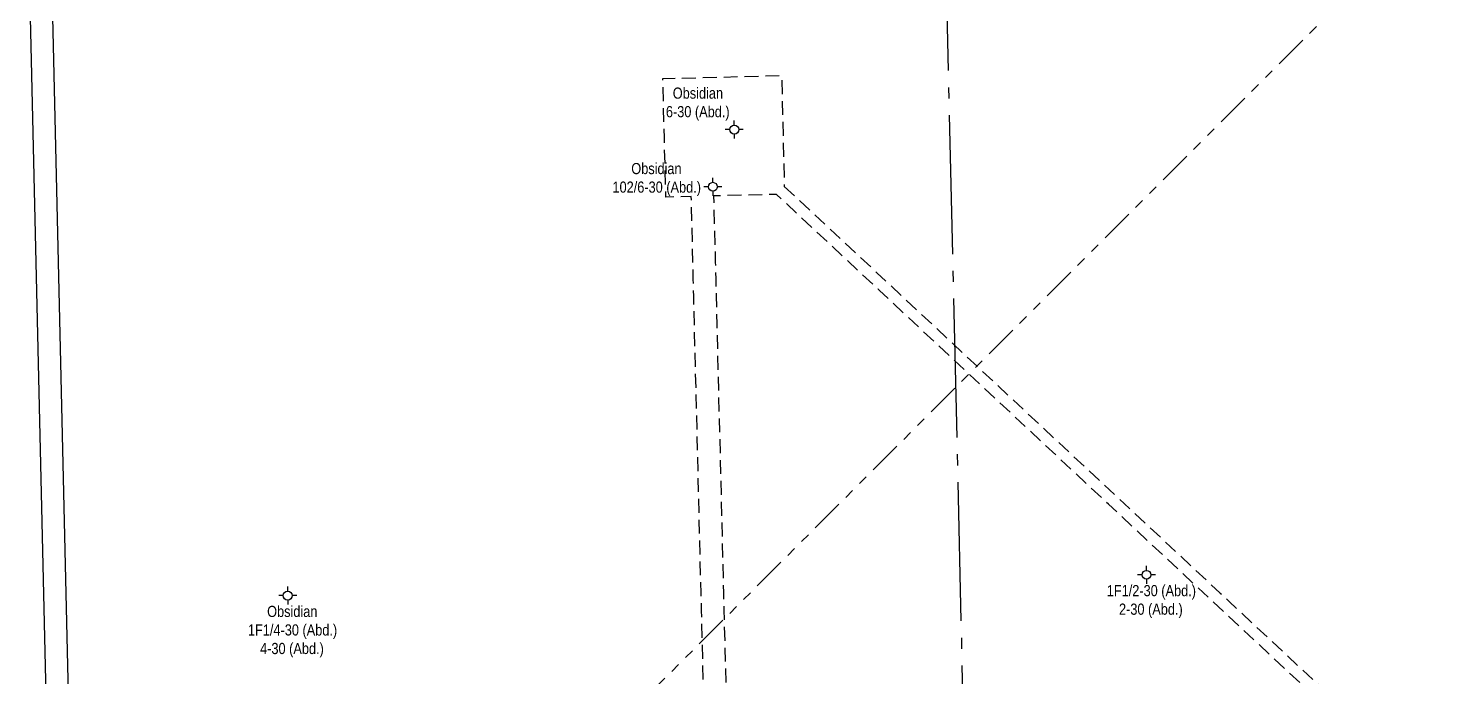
# Model space of a CAD drawing. Extents: x 608511 to 625740, y 5884551 to 5895090.
# Drawn here: x 612419 to 613683, y 5891903 to 5892486 of the extents above; entities that cross this region are included whole.
import ezdxf

# ---------------------------------------------------------------- set-up
doc = ezdxf.new("R2010")
doc.units = 0
doc.header["$LTSCALE"] = 5
doc.header["$PDSIZE"] = 0.5
for name, pattern in [('foc-ACCESSROAD', [3.75, 2.5, -1.25]), ('foc-DRILLPATH', [14.75, 6, -1.75, 1.75, -1.75, 1.75, -1.75]), ('foc-QUARTERLINE', [33, 25, -3, 2, -3])]:
    doc.linetypes.add(name, pattern=pattern)
doc.layers.get('Defpoints').update_dxf_attribs({"color": 9})
for name, color, linetype in [('ABADATA-DRILL-T', 8, 'Continuous'), ('C-AR', 13, 'foc-ACCESSROAD'), ('L-SEC', 7, 'Continuous'), ('L-SECQ', 8, 'foc-QUARTERLINE'), ('P-PDRILLPATH', 12, 'foc-DRILLPATH')]:
    doc.layers.add(name, color=color, linetype=linetype)
doc.styles.add('80L', font='ARIALN.TTF', dxfattribs={"height": 10})

# ---------------------------------------------------------------- blocks, each defined once
blk = doc.blocks.new('GABD')
for p, q in [((-0.81, 0), (-1.62, 0)), ((0, 0.81), (0, 1.62)), ((1.62, 0), (0.81, 0)), ((0, -0.81), (0, -1.62))]:
    blk.add_line(p, q)
blk.add_circle((0, 0), 0.8)

msp = doc.modelspace()

# ---------------------------------------------------------------- linework, layer by layer
at = {"layer": 'C-AR', "flags": 128}
msp.add_lwpolyline([(613098.767, 5892343.711), (613166.465, 5892280.552), (613181.952, 5892266.117), (613193.501, 5892255.309), (613194.49, 5892254.383), (613206.774, 5892242.919), (613250.268, 5892202.331), (613404.477, 5892058.419), (613490.685, 5891977.971), (613498.781, 5891970.415), (613655.846, 5891823.834), (613681.947, 5891799.478), (613667.557, 5891799.14), (613641.454, 5891823.498), (613484.371, 5891970.102), (613390.15, 5892058.018), (613250.594, 5892188.257), (613196.202, 5892239.017), (613183.918, 5892250.482), (613183.205, 5892251.147), (613167.739, 5892265.58), (613152.269, 5892280.015), (613091.763, 5892336.481), (613045.589, 5892335.336), (613035.223, 5892335.078), (613036.378, 5892288.523), (613036.697, 5892275.65), (613037.069, 5892260.644), (613037.442, 5892245.64), (613037.713, 5892234.664), (613038.087, 5892219.642), (613044.077, 5891978.173), (613044.455, 5891962.928), (613048.267, 5891809.296), (613048.887, 5891784.313), (613028.762, 5891783.813), (613028.141, 5891808.795), (613024.326, 5891962.436), (613023.952, 5891977.68), (613017.984, 5892218.284), (613017.611, 5892233.3), (613017.324, 5892244.879), (613016.951, 5892259.884), (613016.579, 5892274.891), (613016.244, 5892288.406), (613015.097, 5892334.579), (612992.236, 5892334.011), (612990.913, 5892387.365), (612989.589, 5892440.718), (613096.294, 5892443.365), (613098.767, 5892343.711)], close=True, dxfattribs=at)
at = {"layer": 'Defpoints'}
for p in [(613053.8, 5892394.788), (613034.551, 5892343.361), (613424.43, 5891994.446), (613424.43, 5891994.446), (612652.239, 5891975.756), (612652.239, 5891975.756)]:
    msp.add_point(p, dxfattribs=at)
at = {"layer": 'L-SEC', "flags": 128}
for points in [[(612418.843, 5892573.772), (612437.345, 5891769.622)], [(612438.947, 5892574.235), (612457.449, 5891770.085)]]:
    msp.add_lwpolyline(points, dxfattribs=at)
at = {"layer": 'L-SECQ', "flags": 128}
msp.add_lwpolyline([(613223.931, 5893397.519), (613261.406, 5891789.511)], dxfattribs=at)
at = {"layer": 'P-PDRILLPATH', "flags": 128}
msp.add_lwpolyline([(612918, 5891828), (615485, 5894396)], dxfattribs=at)

# ---------------------------------------------------------------- block references
at = {"layer": 'ABADATA-DRILL-T', "xscale": 5.000000000000018, "yscale": 5.000000000000018, "zscale": 5.000000000000018}
for p in [(613053.8, 5892394.788), (613034.551, 5892343.361), (613424.43, 5891994.446), (612652.239, 5891975.756)]:
    msp.add_blockref('GABD', p, dxfattribs=at)

# ---------------------------------------------------------------- texts
at = {"layer": 'ABADATA-DRILL-T', "char_height": 10, "attachment_point": 1, "style": '80L'}
for s, width, insert in [('\\pi6.43813;Obsidian\\P\\pi0.25464;6-30 (Abd.)', 56.70982, (612992.028, 5892432.581)), ('\\pi17.9013;Obsidian\\P\\pi0.97769;102/6-30 (Abd.)', 79.63615, (612943.276, 5892364.75)), ('\\pi0.66392;1F1/2-30 (Abd.)\\P\\pi11.67347;2-30 (Abd.)', 79.63615, (613388.031, 5891985.214)), ('\\pi17.9013;Obsidian\\P\\pi0.66392;1F1/4-30 (Abd.)\\P\\pi11.57797;4-30 (Abd.)', 79.63615, (612615.839, 5891966.525))]:
    msp.add_mtext_dynamic_manual_height_columns(s, width=width, gutter_width=50, heights=[0], dxfattribs=dict(at, insert=insert))

doc.saveas('drawing.dxf')
